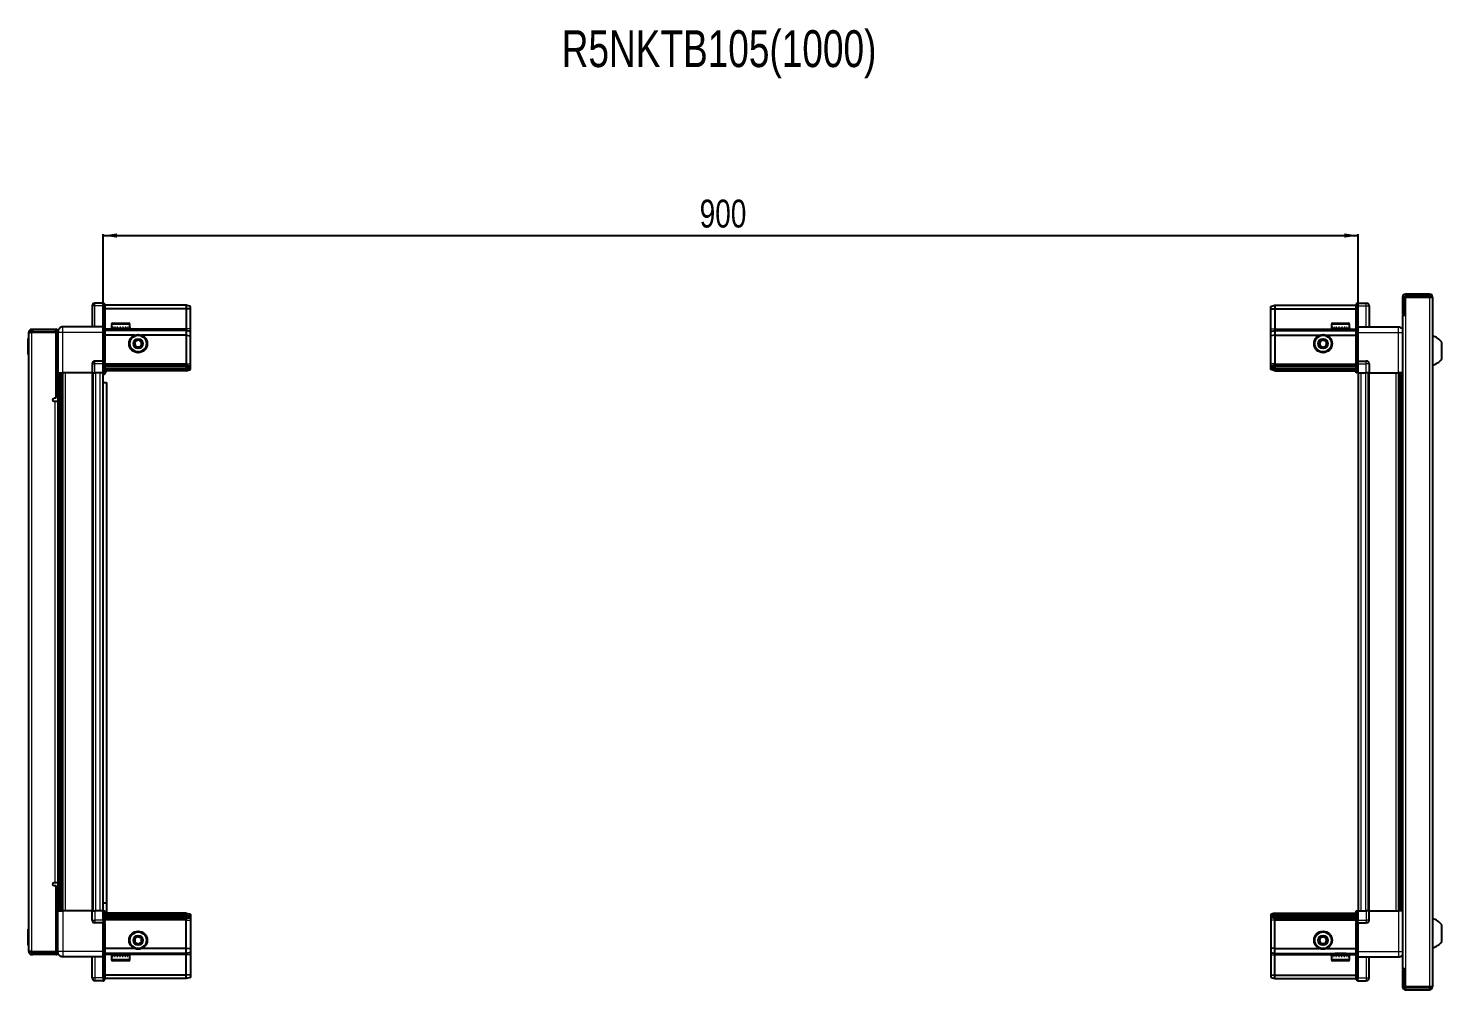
# Model space of a CAD drawing. Header units: millimetres. Extents: x 1415 to 4918, y -265 to 1617.
# Drawn here: x 2756 to 3769, y 927 to 1617 of the extents above; entities that cross this region are included whole.
import ezdxf

# ---------------------------------------------------------------- set-up
doc = ezdxf.new("R2010")
doc.units = ezdxf.units.MM
doc.layers.add('FORMAT', color=7, linetype='Continuous')
doc.styles.add('SLDTEXTSTYLE0', font='TXT', dxfattribs={"width": 0.75})
doc.dimstyles.new('SLDDIMSTYLE0', dxfattribs={"dimtxt": 20, "dimasz": 10, "dimexe": 0, "dimexo": 0.0625, "dimgap": 5, "dimtad": 2, "dimdec": 1, "dimrnd": 1e-09, "dimzin": 12, "dimdsep": 46, "dimtxsty": 'SLDTEXTSTYLE0', "dimsah": 1, "dimcen": 0.09, "dimadec": 0, "dimazin": 3, "dimtfac": 1, "dimtofl": 0, "dimtmove": 0, "dimatfit": 3, "dimfxl": 0, "dimfrac": 2, "dimtolj": 1, "dimtzin": 12, "dimarcsym": 0})

# ---------------------------------------------------------------- blocks, each defined once
blk = doc.blocks.new('_D_5')
at = {"layer": 'FORMAT'}
for p, q in [((2809.3, 1369.3), (2809.3, 1468.8)), ((2809.3, 1467.8), (3709.3, 1467.8)), ((3709.3, 1369.3), (3709.3, 1468.8))]:
    blk.add_line(p, q, dxfattribs=at)
for points in [[(2809.3, 1467.8), (2819.3, 1466.3), (2819.3, 1469.4)], [(3709.3, 1467.8), (3699.3, 1469.4), (3699.3, 1466.3)]]:
    blk.add_solid(points, dxfattribs=at)
at = {"layer": 'FORMAT', "insert": (3237.1, 1493.6), "char_height": 20, "attachment_point": 1, "style": 'SLDTEXTSTYLE0'}
blk.add_mtext('900', dxfattribs=at)

msp = doc.modelspace()

# ---------------------------------------------------------------- linework, layer by layer
at = {"color": 7, "linetype": 'Continuous', "lineweight": 25}
for p, q in [((2809.43, 1419.32), (2803.43, 1419.32)), ((2809.43, 1419.32), (2809.76, 1419.32)), ((2809.43, 1419.32), (2809.43, 1417.32)), ((2810.63, 1418.82), (2809.76, 1419.32)), ((3708.79, 1419.32), (3707.93, 1418.82)), ((3708.79, 1419.32), (3707.93, 1418.82)), ((3709.13, 1419.32), (3708.79, 1419.32)), ((3709.13, 1419.32), (3708.79, 1419.32)), ((3709.13, 1417.32), (3709.13, 1419.32)), ((3709.13, 1419.32), (3709.13, 1419.32)), ((3709.13, 1419.32), (3715.13, 1419.32)), ((3741.13, 1423.72), (3741.13, 1411.32)), ((3742.63, 1423.72), (3742.63, 1411.32)), ((3743.13, 1410.82), (3743.13, 1423.72)), ((3743.13, 1423.72), (3760.53, 1423.72)), ((3760.53, 1425.82), (3743.23, 1425.82)), ((3760.53, 1424.32), (3743.23, 1424.32)), ((3760.53, 1424.32), (3760.53, 1425.82)), ((3760.53, 1423.72), (3762.63, 1423.72)), ((3762.63, 1423.72), (3762.63, 928.92)), ((2801.43, 1417.32), (2801.43, 1402.32)), ((2809.43, 1402.52), (2809.43, 1417.32)), ((2809.43, 1402.52), (2809.43, 1417.32)), ((2810.63, 1417.32), (2810.63, 1418.82)), ((2868.93, 1417.82), (2810.63, 1417.82)), ((2810.63, 1417.32), (2810.63, 1402.52)), ((2868.93, 1415.32), (2810.63, 1415.32)), ((2868.93, 1417.82), (2868.93, 1415.32)), ((2871.93, 1417.02), (2868.93, 1417.82)), ((2868.93, 1415.32), (2868.93, 1400.82)), ((2871.93, 1415.17), (2868.93, 1415.32)), ((2871.93, 1415.17), (2871.93, 1417.02)), ((2871.93, 1400.82), (2871.93, 1415.17)), ((3646.63, 1417.02), (3649.63, 1417.82)), ((3646.63, 1415.17), (3646.63, 1417.02)), ((3646.63, 1415.17), (3649.63, 1415.32)), ((3646.63, 1400.82), (3646.63, 1415.17)), ((3649.63, 1417.82), (3649.63, 1415.32)), ((3649.63, 1417.82), (3707.93, 1417.82)), ((3649.63, 1415.32), (3649.63, 1400.82)), ((3649.63, 1415.32), (3707.93, 1415.32)), ((3707.93, 1418.82), (3707.93, 1417.32)), ((3707.93, 1402.52), (3707.93, 1417.32)), ((3709.13, 1417.32), (3709.13, 1402.52)), ((3717.13, 1417.32), (3717.13, 1402.32)), ((3741.03, 1410.82), (3741.03, 941.82)), ((3741.03, 1410.82), (3743.13, 1410.82)), ((3741.13, 1411.32), (3742.63, 1411.32)), ((2758.03, 1399.07), (2758.03, 1400.57)), ((2758.03, 1400.57), (2758.93, 1400.57)), ((2758.03, 1399.07), (2758.93, 1399.07)), ((2758.93, 1399.07), (2758.93, 1400.57)), ((2758.93, 1400.57), (2775.43, 1400.57)), ((2758.93, 1399.07), (2775.43, 1399.07)), ((2775.43, 1399.07), (2775.43, 1400.57)), ((2809.43, 1402.32), (2780.43, 1402.32)), ((2809.43, 1402.32), (2809.43, 1402.52)), ((2809.43, 1402.32), (2810.63, 1402.32)), ((2809.43, 1398.32), (2809.43, 1402.32)), ((2810.63, 1402.52), (2810.63, 1402.32)), ((2810.63, 1402.32), (2810.63, 1398.32)), ((2868.93, 1399.82), (2810.63, 1399.82)), ((2815.43, 1404.22), (2815.43, 1401.82)), ((2815.43, 1401.82), (2815.43, 1401.32)), ((2815.43, 1401.32), (2815.56, 1401.32)), ((2815.75, 1401.82), (2815.56, 1401.82)), ((2815.56, 1401.82), (2815.56, 1401.32)), ((2815.56, 1401.32), (2815.75, 1401.32)), ((2815.75, 1401.82), (2815.75, 1401.32)), ((2815.75, 1401.32), (2816.28, 1401.32)), ((2816.23, 1405.02), (2823.39, 1405.02)), ((2816.68, 1401.82), (2816.28, 1401.82)), ((2816.28, 1401.82), (2816.28, 1401.32)), ((2816.28, 1401.32), (2816.68, 1401.32)), ((2816.68, 1401.82), (2816.68, 1401.32)), ((2816.68, 1401.32), (2817.55, 1401.32)), ((2817.53, 1401.32), (2817.53, 1401.22)), ((2817.53, 1401.22), (2826.33, 1401.22)), ((2818.12, 1401.82), (2817.55, 1401.82)), ((2817.55, 1401.82), (2817.55, 1401.32)), ((2817.55, 1401.32), (2818.12, 1401.32)), ((2817.93, 1400.82), (2818.62, 1400.34)), ((2817.93, 1400.82), (2822.96, 1400.82)), ((2818.62, 1400.34), (2817.93, 1399.86)), ((2817.93, 1399.86), (2817.93, 1399.82)), ((2817.93, 1399.86), (2822.96, 1399.86)), ((2818.12, 1401.82), (2818.12, 1401.32)), ((2818.12, 1401.32), (2819.25, 1401.32)), ((2818.62, 1400.34), (2822.78, 1400.34)), ((2819.94, 1401.82), (2819.25, 1401.82)), ((2819.25, 1401.82), (2819.25, 1401.32)), ((2819.25, 1401.32), (2819.94, 1401.32)), ((2819.94, 1401.82), (2819.94, 1401.32)), ((2819.94, 1401.32), (2821.21, 1401.32)), ((2821.95, 1401.82), (2821.21, 1401.82)), ((2821.21, 1401.82), (2821.21, 1401.32)), ((2821.21, 1401.32), (2821.44, 1401.32)), ((2821.44, 1401.82), (2821.44, 1401.32)), ((2821.94, 1401.82), (2821.94, 1401.32)), ((2821.94, 1401.32), (2821.95, 1401.32)), ((2821.95, 1401.82), (2821.95, 1401.32)), ((2821.95, 1401.32), (2823.24, 1401.32)), ((2822.78, 1400.34), (2825.24, 1400.34)), ((2822.96, 1400.82), (2825.93, 1400.82)), ((2822.96, 1399.86), (2825.93, 1399.86)), ((2823.95, 1401.82), (2823.24, 1401.82)), ((2823.24, 1401.82), (2823.24, 1401.32)), ((2823.3, 1401.82), (2823.3, 1401.32)), ((2823.3, 1401.32), (2823.95, 1401.32)), ((2823.39, 1405.02), (2827.63, 1405.02)), ((2823.95, 1401.82), (2823.95, 1401.32)), ((2823.95, 1401.32), (2825.14, 1401.32)), ((2825.76, 1401.82), (2825.14, 1401.82)), ((2825.14, 1401.82), (2825.14, 1401.32)), ((2825.14, 1401.32), (2825.76, 1401.32)), ((2825.24, 1400.34), (2825.93, 1400.82)), ((2825.93, 1399.86), (2825.24, 1400.34)), ((2825.76, 1401.82), (2825.76, 1401.32)), ((2825.76, 1401.32), (2826.73, 1401.32)), ((2825.93, 1399.82), (2825.93, 1399.86)), ((2826.33, 1401.22), (2826.33, 1401.32)), ((2827.2, 1401.82), (2826.73, 1401.82)), ((2826.73, 1401.82), (2826.73, 1401.32)), ((2826.73, 1401.32), (2827.2, 1401.32)), ((2827.2, 1401.82), (2827.2, 1401.32)), ((2827.2, 1401.32), (2827.85, 1401.32)), ((2828.11, 1401.82), (2827.85, 1401.82)), ((2827.85, 1401.82), (2827.85, 1401.32)), ((2827.85, 1401.32), (2828.11, 1401.32)), ((2828.11, 1401.82), (2828.11, 1401.32)), ((2828.11, 1401.32), (2828.39, 1401.32)), ((2828.43, 1401.82), (2828.39, 1401.82)), ((2828.39, 1401.82), (2828.39, 1401.32)), ((2828.39, 1401.32), (2828.43, 1401.32)), ((2828.43, 1401.82), (2828.43, 1404.22)), ((2828.43, 1401.82), (2828.43, 1401.32)), ((2868.93, 1400.82), (2868.93, 1399.82)), ((2868.93, 1399.82), (2868.93, 1396.32)), ((2871.93, 1399.02), (2868.93, 1399.82)), ((2871.93, 1399.02), (2871.93, 1400.82)), ((2871.93, 1395.99), (2871.93, 1399.02)), ((3646.63, 1399.02), (3646.63, 1400.82)), ((3646.63, 1399.02), (3649.63, 1399.82)), ((3646.63, 1395.99), (3646.63, 1399.02)), ((3649.63, 1400.82), (3649.63, 1399.82)), ((3649.63, 1399.82), (3649.63, 1396.32)), ((3649.63, 1399.82), (3707.93, 1399.82)), ((3690.13, 1404.22), (3690.13, 1401.32)), ((3690.13, 1401.32), (3690.16, 1401.32)), ((3690.28, 1401.82), (3690.16, 1401.82)), ((3690.16, 1401.82), (3690.16, 1401.32)), ((3690.16, 1401.32), (3690.28, 1401.32)), ((3690.28, 1401.82), (3690.28, 1401.32)), ((3690.28, 1401.32), (3690.69, 1401.32)), ((3691.03, 1401.82), (3690.69, 1401.82)), ((3690.69, 1401.82), (3690.69, 1401.32)), ((3690.69, 1401.32), (3691.03, 1401.32)), ((3690.93, 1405.02), (3702.33, 1405.02)), ((3691.03, 1401.82), (3691.03, 1401.32)), ((3691.03, 1401.32), (3691.8, 1401.32)), ((3692.33, 1401.82), (3691.8, 1401.82)), ((3691.8, 1401.82), (3691.8, 1401.32)), ((3691.8, 1401.32), (3692.33, 1401.32)), ((3692.23, 1401.32), (3692.23, 1401.22)), ((3692.23, 1401.22), (3701.03, 1401.22)), ((3692.33, 1401.82), (3692.33, 1401.32)), ((3692.33, 1401.32), (3693.39, 1401.32)), ((3692.63, 1400.82), (3693.32, 1400.34)), ((3692.63, 1400.82), (3700.63, 1400.82)), ((3693.32, 1400.34), (3692.63, 1399.86)), ((3692.63, 1399.86), (3692.63, 1399.82)), ((3692.63, 1399.86), (3700.63, 1399.86)), ((3693.32, 1400.34), (3699.94, 1400.34)), ((3694.05, 1401.82), (3693.39, 1401.82)), ((3693.39, 1401.82), (3693.39, 1401.32)), ((3693.39, 1401.32), (3694.05, 1401.32)), ((3694.05, 1401.82), (3694.05, 1401.32)), ((3694.05, 1401.32), (3695.29, 1401.32)), ((3696.02, 1401.82), (3695.29, 1401.82)), ((3695.29, 1401.82), (3695.29, 1401.32)), ((3695.29, 1401.32), (3695.72, 1401.32)), ((3695.72, 1401.82), (3695.72, 1401.32)), ((3696.02, 1401.82), (3696.02, 1401.32)), ((3696.02, 1401.32), (3697.32, 1401.32)), ((3698.05, 1401.82), (3697.32, 1401.82)), ((3697.32, 1401.82), (3697.32, 1401.32)), ((3697.59, 1401.82), (3697.59, 1401.32)), ((3697.59, 1401.32), (3698.05, 1401.32)), ((3698.05, 1401.82), (3698.05, 1401.32)), ((3698.05, 1401.32), (3699.28, 1401.32)), ((3699.94, 1401.82), (3699.28, 1401.82)), ((3699.28, 1401.82), (3699.28, 1401.32)), ((3699.28, 1401.32), (3699.94, 1401.32)), ((3699.94, 1401.82), (3699.94, 1401.32)), ((3699.94, 1401.32), (3700.98, 1401.32)), ((3699.94, 1400.34), (3700.63, 1400.82)), ((3700.63, 1399.86), (3699.94, 1400.34)), ((3700.63, 1399.82), (3700.63, 1399.86)), ((3701.5, 1401.82), (3700.98, 1401.82)), ((3700.98, 1401.82), (3700.98, 1401.32)), ((3700.98, 1401.32), (3701.5, 1401.32)), ((3701.03, 1401.22), (3701.03, 1401.32)), ((3701.5, 1401.82), (3701.5, 1401.32)), ((3701.5, 1401.32), (3702.26, 1401.32)), ((3702.59, 1401.82), (3702.26, 1401.82)), ((3702.26, 1401.82), (3702.26, 1401.32)), ((3702.26, 1401.32), (3702.59, 1401.32)), ((3702.59, 1401.82), (3702.59, 1401.32)), ((3702.59, 1401.32), (3702.99, 1401.32)), ((3703.1, 1401.82), (3702.99, 1401.82)), ((3702.99, 1401.82), (3702.99, 1401.32)), ((3702.99, 1401.32), (3703.1, 1401.32)), ((3703.1, 1401.82), (3703.1, 1401.32)), ((3703.1, 1401.32), (3703.13, 1401.32)), ((3703.13, 1401.32), (3703.13, 1404.22)), ((3707.93, 1402.32), (3707.93, 1402.52)), ((3709.13, 1402.32), (3707.93, 1402.32)), ((3707.93, 1398.32), (3707.93, 1402.32)), ((3709.13, 1402.52), (3709.13, 1402.32)), ((3709.13, 1402.32), (3709.13, 1398.32)), ((3709.13, 1402.32), (3738.13, 1402.32)), ((2755.93, 1393.96), (2755.63, 1393.96)), ((2755.63, 1382.39), (2755.63, 1393.96)), ((2757.43, 1398.47), (2755.93, 1398.47)), ((2755.93, 1397.97), (2755.93, 1398.47)), ((2755.93, 954.67), (2755.93, 1397.97)), ((2758.03, 1398.57), (2775.43, 1398.57)), ((2776.93, 1398.57), (2775.43, 1398.57)), ((2775.43, 1398.57), (2775.43, 1351.07)), ((2776.93, 1398.32), (2776.93, 1369.32)), ((2809.43, 1378.02), (2809.43, 1398.32)), ((2810.63, 1398.32), (2810.63, 1378.02)), ((2831.93, 1396.32), (2810.63, 1396.32)), ((2868.93, 1396.32), (2836.93, 1396.32)), ((2868.93, 1396.32), (2868.93, 1375.82)), ((2868.93, 1396.32), (2871.93, 1395.99)), ((2871.93, 1375.82), (2871.93, 1395.99)), ((3649.63, 1396.32), (3646.63, 1395.99)), ((3646.63, 1375.82), (3646.63, 1395.99)), ((3649.63, 1396.32), (3649.63, 1375.82)), ((3649.63, 1396.32), (3681.63, 1396.32)), ((3686.63, 1396.32), (3707.93, 1396.32)), ((3707.93, 1378.02), (3707.93, 1398.32)), ((3709.13, 1398.32), (3709.13, 1378.02)), ((3769.23, 1379.32), (3769.23, 1391.32)), ((2755.63, 1382.39), (2755.93, 1382.39)), ((2775.43, 1372.07), (2776.93, 1372.07)), ((2776.93, 1369.32), (2775.43, 1369.32)), ((2777.58, 983.32), (2777.58, 1369.32)), ((2779.37, 1369.32), (2779.37, 983.32)), ((2779.4, 1369.32), (2779.4, 983.32)), ((2801.43, 1369.32), (2780.43, 1369.32)), ((2801.43, 1375.82), (2801.43, 1369.32)), ((2801.43, 1369.32), (2803.43, 1369.32)), ((2802.08, 983.32), (2802.08, 1369.32)), ((2809.43, 1377.82), (2803.43, 1377.82)), ((2809.43, 1369.32), (2803.43, 1369.32)), ((2809.28, 983.32), (2809.28, 1369.32)), ((2809.43, 1377.82), (2809.43, 1378.02)), ((2809.43, 1377.82), (2809.43, 1375.82)), ((2809.43, 1377.82), (2810.63, 1377.82)), ((2809.43, 1369.32), (2809.43, 1375.82)), ((2809.43, 1369.32), (2809.43, 1375.82)), ((2809.43, 1369.32), (2809.76, 1369.32)), ((2809.43, 1369.32), (2809.43, 1369.32)), ((2809.76, 1369.32), (2809.76, 1375.82)), ((2810.63, 1369.32), (2809.76, 1369.32)), ((2809.76, 1369.32), (2809.76, 1369.32)), ((2810.63, 1378.02), (2810.63, 1377.82)), ((2810.63, 1377.15), (2810.63, 1377.82)), ((2810.63, 1377.15), (2810.63, 1369.32)), ((2868.93, 1374.82), (2810.63, 1374.82)), ((2868.93, 1373.82), (2810.63, 1373.82)), ((2868.93, 1372.32), (2810.63, 1372.32)), ((2868.93, 1370.82), (2810.63, 1370.82)), ((2868.93, 1375.82), (2868.93, 1374.82)), ((2868.93, 1374.82), (2868.93, 1373.82)), ((2868.93, 1374.82), (2871.93, 1374.02)), ((2868.93, 1373.82), (2868.93, 1372.32)), ((2868.93, 1373.82), (2871.93, 1373.28)), ((2868.93, 1372.32), (2871.93, 1372.78)), ((2868.93, 1372.32), (2868.93, 1370.82)), ((2868.93, 1370.82), (2871.93, 1371.63)), ((2871.93, 1374.02), (2871.93, 1375.82)), ((2871.93, 1373.28), (2871.93, 1374.02)), ((2871.93, 1372.78), (2871.93, 1373.28)), ((2871.93, 1371.63), (2871.93, 1372.78)), ((3646.63, 1374.02), (3646.63, 1375.82)), ((3649.63, 1374.82), (3646.63, 1374.02)), ((3646.63, 1373.28), (3646.63, 1374.02)), ((3649.63, 1373.82), (3646.63, 1373.28)), ((3646.63, 1372.78), (3646.63, 1373.28)), ((3649.63, 1372.32), (3646.63, 1372.78)), ((3646.63, 1371.63), (3646.63, 1372.78)), ((3649.63, 1370.82), (3646.63, 1371.63)), ((3649.63, 1375.82), (3649.63, 1374.82)), ((3649.63, 1374.82), (3649.63, 1373.82)), ((3649.63, 1374.82), (3707.93, 1374.82)), ((3649.63, 1373.82), (3707.93, 1373.82)), ((3649.63, 1373.82), (3649.63, 1372.32)), ((3649.63, 1372.32), (3649.63, 1370.82)), ((3649.63, 1372.32), (3707.93, 1372.32)), ((3649.63, 1370.82), (3707.93, 1370.82)), ((3707.93, 1377.82), (3707.93, 1378.02)), ((3709.13, 1377.82), (3707.93, 1377.82)), ((3707.93, 1377.82), (3707.93, 1377.15)), ((3707.93, 1369.32), (3707.93, 1377.15)), ((3708.79, 1369.32), (3707.93, 1369.32)), ((3708.79, 1375.82), (3708.79, 1369.32)), ((3709.13, 1369.32), (3708.79, 1369.32)), ((3709.13, 1378.02), (3709.13, 1377.82)), ((3709.13, 1375.82), (3709.13, 1377.82)), ((3709.13, 1377.82), (3715.13, 1377.82)), ((3709.13, 1375.82), (3709.13, 1377.82)), ((3709.13, 1375.82), (3709.13, 1369.32)), ((3709.13, 1369.32), (3715.13, 1369.32)), ((3709.28, 1369.32), (3709.28, 983.32)), ((3717.13, 1369.32), (3715.13, 1369.32)), ((3716.48, 1369.32), (3716.48, 983.32)), ((3717.13, 1375.82), (3717.13, 1369.32)), ((3717.13, 1369.32), (3738.13, 1369.32)), ((3739.15, 983.32), (3739.15, 1369.32)), ((3739.18, 983.32), (3739.18, 1369.32)), ((3740.98, 1369.32), (3740.98, 983.32)), ((2809.28, 1362.32), (2811.78, 1362.32)), ((2811.78, 1362.32), (2811.78, 988.82)), ((2775.43, 1351.07), (2774.08, 1351.07)), ((2774.08, 1349.07), (2774.83, 1349.07)), ((2774.83, 1349.07), (2776.93, 1349.07)), ((2776.93, 1349.07), (2776.93, 1003.57)), ((2774.83, 1003.57), (2774.08, 1003.57)), ((2776.93, 1003.57), (2774.83, 1003.57)), ((2774.08, 1001.57), (2775.43, 1001.57)), ((2775.43, 1001.57), (2775.43, 954.07)), ((2776.93, 983.32), (2775.43, 983.32)), ((2776.93, 954.32), (2776.93, 983.32)), ((2801.43, 983.32), (2780.43, 983.32)), ((2801.43, 976.82), (2801.43, 983.32)), ((2801.43, 983.32), (2803.43, 983.32)), ((2809.43, 983.32), (2803.43, 983.32)), ((2811.78, 988.82), (2809.28, 988.82)), ((2809.43, 983.32), (2809.76, 983.32)), ((2809.43, 976.82), (2809.43, 983.32)), ((2809.76, 976.82), (2809.76, 983.32)), ((2809.76, 983.32), (2810.63, 983.32)), ((2810.63, 983.32), (2810.63, 975.5)), ((2811.78, 988.82), (2811.78, 981.82)), ((3707.93, 975.5), (3707.93, 983.32)), ((3707.93, 983.32), (3708.79, 983.32)), ((3708.79, 983.32), (3708.79, 983.32)), ((3708.79, 983.32), (3708.79, 976.82)), ((3709.13, 983.32), (3708.79, 983.32)), ((3709.13, 983.32), (3709.13, 983.32)), ((3709.13, 983.32), (3709.13, 976.82)), ((3709.13, 983.32), (3709.13, 976.82)), ((3709.13, 983.32), (3715.13, 983.32)), ((3717.13, 983.32), (3715.13, 983.32)), ((3717.13, 976.82), (3717.13, 983.32)), ((3717.13, 983.32), (3738.13, 983.32)), ((2776.93, 980.57), (2775.43, 980.57)), ((2809.43, 974.82), (2803.43, 974.82)), ((2809.43, 976.82), (2809.43, 974.82)), ((2809.43, 976.82), (2809.43, 974.82)), ((2809.43, 974.82), (2810.63, 974.82)), ((2809.43, 974.62), (2809.43, 974.82)), ((2809.43, 954.32), (2809.43, 974.62)), ((2868.93, 981.82), (2810.63, 981.82)), ((2868.93, 980.32), (2810.63, 980.32)), ((2868.93, 978.82), (2810.63, 978.82)), ((2868.93, 977.82), (2810.63, 977.82)), ((2810.63, 974.82), (2810.63, 975.5)), ((2810.63, 974.82), (2810.63, 974.62)), ((2810.63, 974.62), (2810.63, 954.32)), ((2868.93, 980.32), (2868.93, 981.82)), ((2868.93, 981.82), (2871.93, 981.02)), ((2868.93, 978.82), (2868.93, 980.32)), ((2868.93, 980.32), (2871.93, 979.87)), ((2868.93, 978.82), (2871.93, 979.37)), ((2868.93, 977.82), (2868.93, 978.82)), ((2868.93, 977.82), (2871.93, 978.63)), ((2868.93, 976.82), (2868.93, 977.82)), ((2868.93, 956.32), (2868.93, 976.82)), ((2871.93, 981.02), (2871.93, 979.87)), ((2871.93, 979.87), (2871.93, 979.37)), ((2871.93, 979.37), (2871.93, 978.63)), ((2871.93, 978.63), (2871.93, 976.82)), ((2871.93, 976.82), (2871.93, 956.66)), ((3649.63, 981.82), (3646.63, 981.02)), ((3646.63, 981.02), (3646.63, 979.87)), ((3649.63, 980.32), (3646.63, 979.87)), ((3646.63, 979.87), (3646.63, 979.37)), ((3649.63, 978.82), (3646.63, 979.37)), ((3646.63, 979.37), (3646.63, 978.63)), ((3649.63, 977.82), (3646.63, 978.63)), ((3646.63, 978.63), (3646.63, 976.82)), ((3646.63, 976.82), (3646.63, 956.66)), ((3649.63, 980.32), (3649.63, 981.82)), ((3649.63, 981.82), (3707.93, 981.82)), ((3649.63, 978.82), (3649.63, 980.32)), ((3649.63, 980.32), (3707.93, 980.32)), ((3649.63, 978.82), (3707.93, 978.82)), ((3649.63, 977.82), (3649.63, 978.82)), ((3649.63, 977.82), (3707.93, 977.82)), ((3649.63, 976.82), (3649.63, 977.82)), ((3649.63, 956.32), (3649.63, 976.82)), ((3707.93, 975.5), (3707.93, 974.82)), ((3709.13, 974.82), (3707.93, 974.82)), ((3707.93, 974.62), (3707.93, 974.82)), ((3707.93, 954.32), (3707.93, 974.62)), ((3709.13, 974.82), (3709.13, 976.82)), ((3709.13, 974.82), (3709.13, 974.62)), ((3709.13, 974.82), (3715.13, 974.82)), ((3709.13, 974.62), (3709.13, 954.32)), ((3769.23, 961.32), (3769.23, 973.32)), ((2755.93, 970.26), (2755.63, 970.26)), ((2755.63, 960.58), (2755.63, 970.26)), ((2755.63, 958.69), (2755.63, 960.58)), ((2755.63, 958.69), (2755.93, 958.69)), ((2755.93, 954.17), (2755.93, 954.67)), ((2757.43, 954.17), (2755.93, 954.17)), ((2775.43, 954.07), (2758.03, 954.07)), ((2758.03, 953.57), (2758.03, 952.07)), ((2758.03, 953.57), (2758.93, 953.57)), ((2775.43, 953.57), (2758.93, 953.57)), ((2758.93, 953.57), (2758.93, 952.07)), ((2775.43, 954.07), (2776.93, 954.07)), ((2775.43, 953.57), (2775.43, 952.07)), ((2809.43, 950.32), (2809.43, 954.32)), ((2831.93, 956.32), (2810.63, 956.32)), ((2810.63, 954.32), (2810.63, 950.32)), ((2868.93, 952.82), (2810.63, 952.82)), ((2817.93, 952.82), (2817.93, 952.79)), ((2817.93, 952.79), (2818.62, 952.31)), ((2818.03, 952.79), (2817.93, 952.79)), ((2825.93, 952.79), (2818.03, 952.79)), ((2825.24, 952.31), (2825.93, 952.79)), ((2825.93, 952.79), (2825.93, 952.82)), ((2868.93, 956.32), (2836.93, 956.32)), ((2868.93, 956.32), (2871.93, 956.66)), ((2868.93, 952.82), (2868.93, 956.32)), ((2871.93, 953.63), (2868.93, 952.82)), ((2868.93, 951.82), (2868.93, 952.82)), ((2871.93, 956.66), (2871.93, 953.63)), ((2871.93, 953.63), (2871.93, 951.82)), ((3649.63, 956.32), (3646.63, 956.66)), ((3646.63, 956.66), (3646.63, 953.63)), ((3646.63, 953.63), (3649.63, 952.82)), ((3646.63, 953.63), (3646.63, 951.82)), ((3649.63, 956.32), (3681.63, 956.32)), ((3649.63, 952.82), (3649.63, 956.32)), ((3649.63, 952.82), (3707.93, 952.82)), ((3649.63, 951.82), (3649.63, 952.82)), ((3686.63, 956.32), (3707.93, 956.32)), ((3692.63, 952.82), (3692.63, 952.79)), ((3692.63, 952.79), (3693.32, 952.31)), ((3700.63, 952.79), (3692.63, 952.79)), ((3699.94, 952.31), (3700.63, 952.79)), ((3700.63, 952.79), (3700.63, 952.82)), ((3707.93, 950.32), (3707.93, 954.32)), ((3709.13, 954.32), (3709.13, 950.32)), ((2758.03, 952.07), (2758.93, 952.07)), ((2775.43, 952.07), (2758.93, 952.07)), ((2809.43, 950.32), (2780.43, 950.32)), ((2801.43, 935.32), (2801.43, 950.32)), ((2809.43, 950.32), (2810.63, 950.32)), ((2809.43, 950.12), (2809.43, 950.32)), ((2809.43, 935.32), (2809.43, 950.12)), ((2810.63, 950.32), (2810.63, 950.12)), ((2810.63, 950.12), (2810.63, 935.32)), ((2815.43, 951.32), (2815.43, 948.42)), ((2815.52, 951.32), (2815.43, 951.32)), ((2815.52, 950.82), (2815.52, 951.32)), ((2815.69, 951.32), (2815.52, 951.32)), ((2815.52, 950.82), (2815.69, 950.82)), ((2815.69, 950.82), (2815.69, 951.32)), ((2816.18, 951.32), (2815.69, 951.32)), ((2816.18, 950.82), (2816.18, 951.32)), ((2816.56, 951.32), (2816.18, 951.32)), ((2816.18, 950.82), (2816.56, 950.82)), ((2816.37, 947.62), (2816.23, 947.62)), ((2827.63, 947.62), (2816.37, 947.62)), ((2816.56, 950.82), (2816.56, 951.32)), ((2817.4, 951.32), (2816.56, 951.32)), ((2817.4, 950.82), (2817.4, 951.32)), ((2817.96, 951.32), (2817.4, 951.32)), ((2817.4, 950.82), (2817.96, 950.82)), ((2817.53, 951.42), (2817.53, 951.32)), ((2822.92, 951.42), (2817.53, 951.42)), ((2818.62, 952.31), (2817.93, 951.82)), ((2818.03, 951.82), (2817.93, 951.82)), ((2817.96, 950.82), (2817.96, 951.32)), ((2819.06, 951.32), (2817.96, 951.32)), ((2825.93, 951.82), (2818.03, 951.82)), ((2818.7, 952.31), (2818.62, 952.31)), ((2825.24, 952.31), (2818.7, 952.31)), ((2819.06, 950.82), (2819.06, 951.32)), ((2819.74, 951.32), (2819.06, 951.32)), ((2819.06, 950.82), (2819.74, 950.82)), ((2819.74, 950.82), (2819.74, 951.32)), ((2821, 951.32), (2819.74, 951.32)), ((2821, 950.82), (2821, 951.32)), ((2821.3, 951.32), (2821, 951.32)), ((2821, 950.82), (2821.74, 950.82)), ((2821.3, 950.82), (2821.3, 951.32)), ((2821.74, 950.82), (2821.74, 951.32)), ((2823.04, 951.32), (2821.74, 951.32)), ((2826.33, 951.42), (2822.92, 951.42)), ((2823.04, 950.82), (2823.04, 951.32)), ((2823.04, 950.82), (2823.76, 950.82)), ((2823.17, 950.82), (2823.17, 951.32)), ((2823.76, 951.32), (2823.17, 951.32)), ((2823.76, 950.82), (2823.76, 951.32)), ((2824.96, 951.32), (2823.76, 951.32)), ((2824.96, 950.82), (2824.96, 951.32)), ((2825.59, 951.32), (2824.96, 951.32)), ((2824.96, 950.82), (2825.59, 950.82)), ((2825.93, 951.82), (2825.24, 952.31)), ((2825.59, 950.82), (2825.59, 951.32)), ((2826.59, 951.32), (2825.59, 951.32)), ((2826.33, 951.32), (2826.33, 951.42)), ((2826.59, 950.82), (2826.59, 951.32)), ((2827.07, 951.32), (2826.59, 951.32)), ((2826.59, 950.82), (2827.07, 950.82)), ((2827.07, 950.82), (2827.07, 951.32)), ((2827.76, 951.32), (2827.07, 951.32)), ((2827.76, 950.82), (2827.76, 951.32)), ((2828.05, 951.32), (2827.76, 951.32)), ((2827.76, 950.82), (2828.05, 950.82)), ((2828.05, 950.82), (2828.05, 951.32)), ((2828.36, 951.32), (2828.05, 951.32)), ((2828.36, 950.82), (2828.36, 951.32)), ((2828.42, 951.32), (2828.36, 951.32)), ((2828.36, 950.82), (2828.42, 950.82)), ((2828.42, 950.82), (2828.42, 951.32)), ((2828.43, 951.32), (2828.42, 951.32)), ((2828.43, 948.42), (2828.43, 951.32)), ((2868.93, 937.32), (2868.93, 951.82)), ((2871.93, 951.82), (2871.93, 937.48)), ((3646.63, 951.82), (3646.63, 937.48)), ((3649.63, 937.32), (3649.63, 951.82)), ((3690.13, 951.32), (3690.13, 948.42)), ((3690.14, 951.32), (3690.13, 951.32)), ((3690.14, 950.82), (3690.14, 951.32)), ((3690.24, 951.32), (3690.14, 951.32)), ((3690.14, 950.82), (3690.24, 950.82)), ((3690.24, 950.82), (3690.24, 951.32)), ((3690.61, 951.32), (3690.24, 951.32)), ((3690.61, 950.82), (3690.61, 951.32)), ((3690.93, 951.32), (3690.61, 951.32)), ((3690.61, 950.82), (3690.93, 950.82)), ((3690.93, 950.82), (3690.93, 951.32)), ((3691.67, 951.32), (3690.93, 951.32)), ((3702.33, 947.62), (3690.93, 947.62)), ((3691.67, 950.82), (3691.67, 951.32)), ((3692.18, 951.32), (3691.67, 951.32)), ((3691.67, 950.82), (3692.18, 950.82)), ((3692.18, 950.82), (3692.18, 951.32)), ((3693.21, 951.32), (3692.18, 951.32)), ((3692.23, 951.42), (3692.23, 951.32)), ((3701.03, 951.42), (3692.23, 951.42)), ((3693.32, 952.31), (3692.63, 951.82)), ((3700.63, 951.82), (3692.63, 951.82)), ((3693.21, 950.82), (3693.21, 951.32)), ((3693.86, 951.32), (3693.21, 951.32)), ((3693.21, 950.82), (3693.86, 950.82)), ((3699.94, 952.31), (3693.32, 952.31)), ((3693.86, 950.82), (3693.86, 951.32)), ((3695.09, 951.32), (3693.86, 951.32)), ((3695.09, 950.82), (3695.09, 951.32)), ((3695.59, 951.32), (3695.09, 951.32)), ((3695.09, 950.82), (3695.82, 950.82)), ((3695.59, 950.82), (3695.59, 951.32)), ((3695.82, 950.82), (3695.82, 951.32)), ((3697.12, 951.32), (3695.82, 951.32)), ((3697.12, 950.82), (3697.12, 951.32)), ((3697.12, 950.82), (3697.85, 950.82)), ((3697.45, 950.82), (3697.45, 951.32)), ((3697.85, 951.32), (3697.45, 951.32)), ((3697.85, 950.82), (3697.85, 951.32)), ((3699.1, 951.32), (3697.85, 951.32)), ((3699.1, 950.82), (3699.1, 951.32)), ((3699.76, 951.32), (3699.1, 951.32)), ((3699.1, 950.82), (3699.76, 950.82)), ((3699.76, 950.82), (3699.76, 951.32)), ((3700.83, 951.32), (3699.76, 951.32)), ((3700.63, 951.82), (3699.94, 952.31)), ((3700.83, 950.82), (3700.83, 951.32)), ((3701.37, 951.32), (3700.83, 951.32)), ((3700.83, 950.82), (3701.37, 950.82)), ((3701.03, 951.32), (3701.03, 951.42)), ((3701.37, 950.82), (3701.37, 951.32)), ((3702.16, 951.32), (3701.37, 951.32)), ((3702.16, 950.82), (3702.16, 951.32)), ((3702.51, 951.32), (3702.16, 951.32)), ((3702.16, 950.82), (3702.51, 950.82)), ((3702.51, 950.82), (3702.51, 951.32)), ((3702.94, 951.32), (3702.51, 951.32)), ((3702.94, 950.82), (3702.94, 951.32)), ((3703.08, 951.32), (3702.94, 951.32)), ((3702.94, 950.82), (3703.08, 950.82)), ((3703.08, 950.82), (3703.08, 951.32)), ((3703.13, 951.32), (3703.08, 951.32)), ((3703.13, 948.42), (3703.13, 951.32)), ((3709.13, 950.32), (3707.93, 950.32)), ((3707.93, 950.12), (3707.93, 950.32)), ((3707.93, 935.32), (3707.93, 950.12)), ((3709.13, 950.32), (3709.13, 950.12)), ((3709.13, 950.32), (3738.13, 950.32)), ((3709.13, 950.12), (3709.13, 935.32)), ((3709.13, 950.12), (3709.13, 935.32)), ((3717.13, 935.32), (3717.13, 950.32)), ((2809.43, 933.32), (2803.43, 933.32)), ((2809.43, 935.32), (2809.43, 933.32)), ((2809.43, 933.32), (2809.43, 933.32)), ((2809.43, 933.32), (2809.76, 933.32)), ((2809.43, 933.32), (2809.76, 933.32)), ((2809.76, 933.32), (2810.63, 933.82)), ((2809.76, 933.32), (2810.63, 933.82)), ((2868.93, 937.32), (2810.63, 937.32)), ((2810.63, 933.82), (2810.63, 935.32)), ((2868.93, 934.82), (2810.63, 934.82)), ((2871.93, 937.48), (2868.93, 937.32)), ((2868.93, 934.82), (2868.93, 937.32)), ((2871.93, 935.63), (2868.93, 934.82)), ((2871.93, 937.48), (2871.93, 935.63)), ((3646.63, 937.48), (3649.63, 937.32)), ((3646.63, 937.48), (3646.63, 935.63)), ((3646.63, 935.63), (3649.63, 934.82)), ((3649.63, 937.32), (3707.93, 937.32)), ((3649.63, 934.82), (3649.63, 937.32)), ((3649.63, 934.82), (3707.93, 934.82)), ((3707.93, 935.32), (3707.93, 933.82)), ((3707.93, 933.82), (3708.79, 933.32)), ((3709.13, 933.32), (3708.79, 933.32)), ((3709.13, 933.32), (3709.13, 935.32)), ((3709.13, 933.32), (3715.13, 933.32)), ((3743.13, 941.82), (3741.03, 941.82)), ((3741.13, 941.32), (3741.13, 928.92)), ((3741.13, 941.32), (3742.63, 941.32)), ((3742.63, 941.32), (3742.63, 928.92)), ((3743.13, 928.92), (3743.13, 941.82)), ((3760.53, 928.92), (3743.13, 928.92)), ((3743.23, 928.32), (3760.53, 928.32)), ((3743.23, 926.82), (3760.53, 926.82)), ((3762.63, 928.92), (3760.53, 928.92)), ((3760.53, 928.32), (3760.53, 926.82))]:
    msp.add_line(p, q, dxfattribs=at)
at = {"color": 8, "linetype": 'Continuous', "lineweight": 18}
for p, q in [((2803.43, 1417.32), (2803.43, 1419.32)), ((3715.13, 1417.32), (3715.13, 1419.32)), ((3742.63, 1423.72), (3741.13, 1423.72)), ((3743.23, 1424.32), (3743.23, 1425.82)), ((3760.53, 1423.72), (3760.53, 928.92)), ((2803.43, 1417.32), (2801.43, 1417.32)), ((2803.43, 1402.32), (2803.43, 1417.32)), ((2809.43, 1417.32), (2803.43, 1417.32)), ((2809.43, 1417.32), (2810.63, 1417.32)), ((3709.13, 1417.32), (3707.93, 1417.32)), ((3709.13, 1417.32), (3715.13, 1417.32)), ((3715.13, 1417.32), (3717.13, 1417.32)), ((3715.13, 1402.32), (3715.13, 1417.32)), ((3743.13, 1410.82), (3743.13, 941.82)), ((2809.43, 1402.52), (2810.63, 1402.52)), ((2817.93, 1400.82), (2810.63, 1400.82)), ((2815.43, 1404.22), (2823.6, 1404.22)), ((2823.6, 1404.22), (2828.43, 1404.22)), ((2868.93, 1400.82), (2825.93, 1400.82)), ((2871.93, 1400.82), (2868.93, 1400.82)), ((3646.63, 1400.82), (3649.63, 1400.82)), ((3649.63, 1400.82), (3692.63, 1400.82)), ((3690.13, 1404.22), (3703.13, 1404.22)), ((3700.63, 1400.82), (3707.93, 1400.82)), ((3707.93, 1402.52), (3709.13, 1402.52)), ((2758.03, 1398.57), (2758.03, 954.07)), ((2780.43, 1369.32), (2780.43, 1398.32)), ((2809.43, 1398.32), (2780.43, 1398.32)), ((2809.43, 1398.32), (2810.63, 1398.32)), ((3709.13, 1398.32), (3707.93, 1398.32)), ((3709.13, 1398.32), (3738.13, 1398.32)), ((3738.13, 1369.32), (3738.13, 1398.32)), ((2776.93, 1349.07), (2776.93, 1369.32)), ((2778.16, 1369.32), (2778.16, 983.32)), ((2780.61, 983.32), (2780.61, 1369.32)), ((2782.02, 1369.32), (2782.02, 983.32)), ((2801.43, 1375.82), (2803.43, 1375.82)), ((2801.43, 983.32), (2801.43, 1369.32)), ((2803.43, 1375.82), (2803.43, 1377.82)), ((2803.43, 1369.32), (2803.43, 1375.82)), ((2809.43, 1375.82), (2803.43, 1375.82)), ((2804.08, 983.32), (2804.08, 1369.32)), ((2807.28, 983.32), (2807.28, 1369.32)), ((2809.43, 1378.02), (2810.63, 1378.02)), ((2809.43, 1375.82), (2809.76, 1375.82)), ((2809.43, 1369.32), (2809.76, 1369.32)), ((2868.93, 1375.82), (2810.63, 1375.82)), ((2868.93, 1375.82), (2871.93, 1375.82)), ((3649.63, 1375.82), (3646.63, 1375.82)), ((3649.63, 1375.82), (3707.93, 1375.82)), ((3707.93, 1378.02), (3709.13, 1378.02)), ((3709.13, 1375.82), (3708.79, 1375.82)), ((3709.13, 1375.82), (3715.13, 1375.82)), ((3711.28, 1369.32), (3711.28, 983.32)), ((3714.48, 1369.32), (3714.48, 983.32)), ((3715.13, 1375.82), (3715.13, 1377.82)), ((3715.13, 1369.32), (3715.13, 1375.82)), ((3717.13, 1375.82), (3715.13, 1375.82)), ((3717.13, 1369.32), (3717.13, 983.32)), ((3736.53, 983.32), (3736.53, 1369.32)), ((3737.94, 1369.32), (3737.94, 983.32)), ((3740.39, 983.32), (3740.39, 1369.32)), ((2774.83, 1003.57), (2774.83, 1349.07)), ((2776.93, 983.32), (2776.93, 1003.57)), ((2780.43, 983.32), (2780.43, 954.32)), ((2803.43, 983.32), (2803.43, 976.82)), ((3709.13, 983.32), (3708.79, 983.32)), ((3715.13, 983.32), (3715.13, 976.82)), ((3738.13, 983.32), (3738.13, 954.32)), ((2801.43, 976.82), (2803.43, 976.82)), ((2803.43, 976.82), (2803.43, 974.82)), ((2809.43, 976.82), (2803.43, 976.82)), ((2809.43, 976.82), (2809.76, 976.82)), ((2810.63, 974.62), (2809.43, 974.62)), ((2868.93, 976.82), (2810.63, 976.82)), ((2868.93, 976.82), (2871.93, 976.82)), ((3649.63, 976.82), (3646.63, 976.82)), ((3649.63, 976.82), (3707.93, 976.82)), ((3709.13, 974.62), (3707.93, 974.62)), ((3709.13, 976.82), (3708.79, 976.82)), ((3709.13, 976.82), (3715.13, 976.82)), ((3715.13, 976.82), (3715.13, 974.82)), ((3717.13, 976.82), (3715.13, 976.82)), ((2809.43, 954.32), (2780.43, 954.32)), ((2809.43, 954.32), (2810.63, 954.32)), ((3709.13, 954.32), (3707.93, 954.32)), ((3709.13, 954.32), (3738.13, 954.32)), ((2803.43, 950.32), (2803.43, 935.32)), ((2810.63, 950.12), (2809.43, 950.12)), ((2817.93, 951.82), (2810.63, 951.82)), ((2815.59, 948.42), (2815.43, 948.42)), ((2828.43, 948.42), (2815.59, 948.42)), ((2868.93, 951.82), (2825.93, 951.82)), ((2871.93, 951.82), (2868.93, 951.82)), ((3646.63, 951.82), (3649.63, 951.82)), ((3649.63, 951.82), (3692.63, 951.82)), ((3703.13, 948.42), (3690.13, 948.42)), ((3700.63, 951.82), (3707.93, 951.82)), ((3709.13, 950.12), (3707.93, 950.12)), ((3715.13, 950.32), (3715.13, 935.32)), ((2803.43, 935.32), (2801.43, 935.32)), ((2809.43, 935.32), (2803.43, 935.32)), ((2803.43, 935.32), (2803.43, 933.32)), ((2809.43, 935.32), (2810.63, 935.32)), ((3709.13, 935.32), (3707.93, 935.32)), ((3709.13, 935.32), (3715.13, 935.32)), ((3715.13, 935.32), (3715.13, 933.32)), ((3715.13, 935.32), (3717.13, 935.32)), ((3742.63, 928.92), (3741.13, 928.92)), ((3743.23, 928.32), (3743.23, 926.82))]:
    msp.add_line(p, q, dxfattribs=at)
at = {"color": 7, "linetype": 'Continuous', "lineweight": 25}
for centre, radius in [((2834.43, 1390.32), 6.5), ((2834.43, 1390.32), 3.46), ((3684.13, 1390.32), 6.5), ((3684.13, 1390.32), 3.46), ((2834.43, 962.32), 6.5), ((2834.43, 962.32), 3.46), ((3684.13, 962.32), 6.5), ((3684.13, 962.32), 3.46)]:
    msp.add_circle(centre, radius, dxfattribs=at)
at = {"color": 8, "linetype": 'Continuous', "lineweight": 18}
for centre in [(2834.43, 1390.32), (3684.13, 1390.32), (2834.43, 962.32), (3684.13, 962.32)]:
    msp.add_circle(centre, 5.7, dxfattribs=at)
at = {"color": 7, "linetype": 'Continuous', "lineweight": 25}
for centre, radius, start, end in [((2803.43, 1417.32), 2, 90, 180), ((3715.13, 1417.32), 2, 0, 90), ((3743.23, 1423.72), 2.1, 90, 180), ((3743.23, 1423.72), 0.6, 90, 180), ((3760.53, 1423.72), 2.1, 0, 90), ((3760.53, 1423.72), 0.6, 0, 90), ((2775.33, 1398.47), 0.6, 9.59407, 90), ((2775.33, 1398.47), 2.1, 32.2369, 87.2706), ((2816.23, 1404.22), 0.8, 90, 180), ((2817.53, 1400.82), 0.4, 0, 90), ((2826.33, 1400.82), 0.4, 90, 180), ((2827.63, 1404.22), 0.8, 0, 90), ((3690.93, 1404.22), 0.8, 90, 180), ((3692.23, 1400.82), 0.4, 0, 90), ((3701.03, 1400.82), 0.4, 90, 180), ((3702.33, 1404.22), 0.8, 0, 90), ((2757.93, 1398.07), 0.5, 90, 117.7907), ((2834.43, 1390.32), 2.5, 161.00659, 221.00659), ((2834.43, 1390.32), 2.5, 101.00659, 161.00659), ((2834.43, 1390.32), 2.5, 221.00659, 281.00659), ((2834.43, 1390.32), 2.5, 41.00659, 101.00659), ((2834.43, 1390.32), 2.5, 281.00659, 341.00659), ((2834.43, 1390.32), 2.5, 341.00659, 41.00659), ((3684.13, 1390.32), 2.5, 120.74103, 180.74103), ((3684.13, 1390.32), 2.5, 180.74103, 240.74103), ((3684.13, 1390.32), 2.5, 60.74103, 120.74103), ((3684.13, 1390.32), 2.5, 0.74103, 60.74103), ((3684.13, 1390.32), 2.5, 300.74103, 0.74103), ((3759.6, 1384.3), 11.91, 36.1266, 75.29965), ((3684.13, 1390.32), 2.5, 240.74103, 300.74103), ((3759.6, 1386.35), 11.91, 284.70035, 323.8734), ((2803.43, 1375.82), 2, 90, 180), ((2806.78, 1371.97), 5, 300, 346.70293), ((3715.13, 1375.82), 2, 0, 90), ((2774.08, 1350.07), 1, 90, 270), ((2774.08, 1002.57), 1, 90, 270), ((2803.43, 976.82), 2, 180, 270), ((3715.13, 976.82), 2, 270, 0), ((3759.6, 966.3), 11.91, 36.1266, 75.29965), ((2834.43, 962.32), 2.5, 127.98423, 187.98423), ((2834.43, 962.32), 2.5, 67.98423, 127.98423), ((2834.43, 962.32), 2.5, 7.98423, 67.98423), ((3684.13, 962.32), 2.5, 155.91157, 215.91157), ((3684.13, 962.32), 2.5, 95.91157, 155.91157), ((3684.13, 962.32), 2.5, 35.91157, 95.91157), ((3684.13, 962.32), 2.5, 335.91157, 35.91157), ((2757.93, 954.57), 0.5, 243.58436, 270), ((2775.33, 954.17), 0.6, 270, 350.40593), ((2775.33, 954.17), 2.1, 272.7294, 327.8305), ((2834.43, 962.32), 2.5, 187.98423, 247.98423), ((2834.43, 962.32), 2.5, 247.98423, 307.98423), ((2834.43, 962.32), 2.5, 307.98423, 7.98423), ((3684.13, 962.32), 2.5, 215.91157, 275.91157), ((3684.13, 962.32), 2.5, 275.91157, 335.91157), ((3759.6, 968.35), 11.91, 284.70035, 323.8734), ((2816.23, 948.42), 0.8, 180, 270), ((2817.53, 951.82), 0.4, 270, 0), ((2826.33, 951.82), 0.4, 180, 270), ((2827.63, 948.42), 0.8, 270, 0), ((3690.93, 948.42), 0.8, 180, 270), ((3692.23, 951.82), 0.4, 270, 0), ((3701.03, 951.82), 0.4, 180, 270), ((3702.33, 948.42), 0.8, 270, 0), ((2803.43, 935.32), 2, 180, 270), ((3715.13, 935.32), 2, 270, 0), ((3743.23, 928.92), 2.1, 180, 270), ((3743.23, 928.92), 0.6, 180, 270), ((3760.53, 928.92), 2.1, 270, 0), ((3760.53, 928.92), 0.6, 270, 0)]:
    msp.add_arc(centre, radius, start, end, dxfattribs=at)
for centre, start_param, end_param in [((2813.22, 1375.82), 2.4188584, 3.1415927), ((3705.33, 1375.82), 0, 0.7227342), ((2813.22, 976.82), 3.1415927, 3.8643269), ((3705.33, 976.82), 5.5604511, 6.2831853)]:
    msp.add_ellipse(centre, major_axis=(3.46, 0), ratio=0.5773503, start_param=start_param, end_param=end_param, dxfattribs=at)
for points, knots in [([(2758.03, 1400.57), (2757.77, 1400.55), (2757.28, 1400.49), (2756.64, 1400.1), (2756.17, 1399.54), (2755.95, 1398.96), (2755.93, 1398.6), (2755.93, 1398.47)], [0, 0, 0, 0, 0.2302553, 0.4485219, 0.6667858, 0.8850496, 1, 1, 1, 1]), ([(2780.43, 1402.32), (2779.99, 1402.28), (2779.31, 1402.2), (2778.49, 1401.77), (2777.93, 1401.32), (2777.48, 1400.76), (2777.04, 1399.94), (2776.97, 1399.26), (2776.93, 1398.82)], [0, 0, 0, 0, 0.2394568, 0.3683607, 0.5, 0.6316393, 0.7605432, 1, 1, 1, 1]), ([(2776.93, 1398.82), (2776.93, 1398.82), (2776.93, 1398.8), (2776.93, 1398.69), (2776.93, 1398.52), (2776.93, 1398.39), (2776.93, 1398.32)], [0, 0, 0, 0, 0.2493943, 0.5003335, 0.7501667, 1, 1, 1, 1]), ([(3738.13, 1402.32), (3738.57, 1402.28), (3739.24, 1402.21), (3740.06, 1401.77), (3740.61, 1401.33), (3740.89, 1400.96), (3741.03, 1400.77)], [0, 0, 0, 0, 0.38429816, 0.59117259, 0.8024372, 1, 1, 1, 1]), ([(2755.93, 1397.97), (2755.95, 1398.02), (2756, 1398.11), (2756.4, 1398.24), (2756.95, 1398.37), (2757.53, 1398.48), (2757.9, 1398.55), (2758.03, 1398.57)], [0, 0, 0, 0, 0.23025534, 0.4485219, 0.6667858, 0.88504963, 1, 1, 1, 1]), ([(2831.59, 1389.77), (2831.76, 1390.26), (2832.07, 1391.17), (2832.39, 1392.08), (2832.53, 1392.5)], [0, 0, 0, 0, 0.5346859, 1, 1, 1, 1]), ([(2833.49, 1387.59), (2833.26, 1387.85), (2832.72, 1388.48), (2832.07, 1389.23), (2831.67, 1389.68), (2831.59, 1389.77)], [0, 0, 0, 0, 0.3629006, 0.8668753, 1, 1, 1, 1]), ([(2832.53, 1392.5), (2833.04, 1392.6), (2833.98, 1392.78), (2834.93, 1392.97), (2835.37, 1393.05)], [0, 0, 0, 0, 0.5346859, 1, 1, 1, 1]), ([(2835.37, 1393.05), (2835.45, 1392.96), (2835.84, 1392.51), (2836.49, 1391.76), (2837.03, 1391.13), (2837.26, 1390.87)], [0, 0, 0, 0, 0.1331247, 0.6370994, 1, 1, 1, 1]), ([(2837.26, 1390.87), (2837.09, 1390.39), (2836.78, 1389.47), (2836.47, 1388.57), (2836.32, 1388.14)], [0, 0, 0, 0, 0.5346859, 1, 1, 1, 1]), ([(3681.61, 1391.73), (3682.05, 1392), (3682.88, 1392.49), (3683.7, 1392.98), (3684.09, 1393.21)], [0, 0, 0, 0, 0.5346859, 1, 1, 1, 1]), ([(3681.64, 1388.85), (3681.64, 1388.97), (3681.64, 1389.57), (3681.62, 1390.57), (3681.61, 1391.39), (3681.61, 1391.73)], [0, 0, 0, 0, 0.1331247, 0.6370994, 1, 1, 1, 1]), ([(3684.16, 1387.44), (3683.71, 1387.69), (3682.87, 1388.16), (3682.03, 1388.63), (3681.64, 1388.85)], [0, 0, 0, 0, 0.53468586, 1, 1, 1, 1]), ([(3684.09, 1393.21), (3684.54, 1392.96), (3685.38, 1392.49), (3686.22, 1392.02), (3686.61, 1391.8)], [0, 0, 0, 0, 0.5346859, 1, 1, 1, 1]), ([(3686.64, 1388.91), (3686.2, 1388.65), (3685.37, 1388.16), (3684.55, 1387.67), (3684.16, 1387.44)], [0, 0, 0, 0, 0.5346859, 1, 1, 1, 1]), ([(3686.61, 1391.8), (3686.61, 1391.45), (3686.62, 1390.63), (3686.63, 1389.64), (3686.64, 1389.04), (3686.64, 1388.91)], [0, 0, 0, 0, 0.3629006, 0.8668753, 1, 1, 1, 1]), ([(2836.32, 1388.14), (2835.81, 1388.05), (2834.87, 1387.86), (2833.92, 1387.68), (2833.49, 1387.59)], [0, 0, 0, 0, 0.5346859, 1, 1, 1, 1]), ([(2776.93, 1369.32), (2776.96, 1369.32), (2777.04, 1369.32), (2777.65, 1369.32), (2778.53, 1369.32), (2779.52, 1369.32), (2780.17, 1369.32), (2780.43, 1369.32)], [0, 0, 0, 0, 0.2146939, 0.4293877, 0.6440816, 0.8587754, 1, 1, 1, 1]), ([(3740.98, 1369.32), (3740.94, 1369.32), (3740.72, 1369.32), (3740, 1369.32), (3739.04, 1369.32), (3738.38, 1369.32), (3738.13, 1369.32)], [0, 0, 0, 0, 0.0717073, 0.4209791, 0.7702508, 1, 1, 1, 1]), ([(2776.93, 983.32), (2776.96, 983.32), (2777.04, 983.32), (2777.65, 983.32), (2778.53, 983.32), (2779.52, 983.32), (2780.17, 983.32), (2780.43, 983.32)], [0, 0, 0, 0, 0.2146939, 0.4293877, 0.6440816, 0.8587754, 1, 1, 1, 1]), ([(3740.98, 983.32), (3740.94, 983.32), (3740.72, 983.32), (3740, 983.32), (3739.04, 983.32), (3738.38, 983.32), (3738.13, 983.32)], [0, 0, 0, 0, 0.0717073, 0.4209791, 0.7702508, 1, 1, 1, 1]), ([(2831.75, 963.41), (2832.16, 963.72), (2832.92, 964.32), (2833.67, 964.91), (2834.02, 965.18)], [0, 0, 0, 0, 0.5346859, 1, 1, 1, 1]), ([(2832.15, 960.55), (2832.13, 960.67), (2832.05, 961.26), (2831.91, 962.25), (2831.8, 963.06), (2831.75, 963.41)], [0, 0, 0, 0, 0.1331247, 0.6370994, 1, 1, 1, 1]), ([(2834.02, 965.18), (2834.5, 964.99), (2835.4, 964.63), (2836.29, 964.27), (2836.7, 964.1)], [0, 0, 0, 0, 0.5346859, 1, 1, 1, 1]), ([(2836.7, 964.1), (2836.75, 963.76), (2836.86, 962.94), (2837, 961.96), (2837.08, 961.37), (2837.1, 961.24)], [0, 0, 0, 0, 0.3629006, 0.8668753, 1, 1, 1, 1]), ([(3681.25, 962.03), (3681.46, 962.5), (3681.86, 963.38), (3682.25, 964.25), (3682.43, 964.66)], [0, 0, 0, 0, 0.5346859, 1, 1, 1, 1]), ([(3682.43, 964.66), (3682.78, 964.7), (3683.59, 964.78), (3684.58, 964.88), (3685.18, 964.95), (3685.3, 964.96)], [0, 0, 0, 0, 0.3629006, 0.8668753, 1, 1, 1, 1]), ([(3685.3, 964.96), (3685.61, 964.54), (3686.17, 963.76), (3686.74, 962.98), (3687, 962.62)], [0, 0, 0, 0, 0.5346859, 1, 1, 1, 1]), ([(2758.03, 954.07), (2757.77, 954.12), (2757.28, 954.21), (2756.64, 954.34), (2756.17, 954.47), (2755.95, 954.58), (2755.93, 954.65), (2755.93, 954.67)], [0, 0, 0, 0, 0.2302553, 0.4485219, 0.6667858, 0.8850496, 1, 1, 1, 1]), ([(2755.93, 954.17), (2755.95, 953.92), (2756, 953.43), (2756.4, 952.79), (2756.95, 952.32), (2757.53, 952.1), (2757.9, 952.08), (2758.03, 952.07)], [0, 0, 0, 0, 0.2302553, 0.4485219, 0.6667858, 0.8850496, 1, 1, 1, 1]), ([(2776.93, 953.82), (2776.93, 953.83), (2776.93, 953.84), (2776.93, 953.96), (2776.93, 954.13), (2776.93, 954.26), (2776.93, 954.32)], [0, 0, 0, 0, 0.2493943, 0.5003335, 0.7501667, 1, 1, 1, 1]), ([(2780.43, 950.32), (2779.99, 950.37), (2779.31, 950.44), (2778.49, 950.88), (2777.93, 951.33), (2777.48, 951.89), (2777.04, 952.71), (2776.97, 953.38), (2776.93, 953.82)], [0, 0, 0, 0, 0.2394568, 0.3683607, 0.5, 0.6316393, 0.7605432, 1, 1, 1, 1]), ([(2834.83, 959.46), (2834.35, 959.66), (2833.45, 960.02), (2832.56, 960.38), (2832.15, 960.55)], [0, 0, 0, 0, 0.53468586, 1, 1, 1, 1]), ([(2837.1, 961.24), (2836.7, 960.92), (2835.94, 960.33), (2835.18, 959.74), (2834.83, 959.46)], [0, 0, 0, 0, 0.5346859, 1, 1, 1, 1]), ([(3682.95, 959.69), (3682.64, 960.11), (3682.08, 960.89), (3681.52, 961.66), (3681.25, 962.03)], [0, 0, 0, 0, 0.5346859, 1, 1, 1, 1]), ([(3685.82, 959.99), (3685.69, 959.97), (3685.1, 959.91), (3684.11, 959.81), (3683.29, 959.72), (3682.95, 959.69)], [0, 0, 0, 0, 0.1331247, 0.6370994, 1, 1, 1, 1]), ([(3687, 962.62), (3686.79, 962.15), (3686.39, 961.27), (3686, 960.39), (3685.82, 959.99)], [0, 0, 0, 0, 0.5346859, 1, 1, 1, 1]), ([(3738.13, 950.32), (3738.57, 950.37), (3739.24, 950.44), (3740.06, 950.88), (3740.61, 951.32), (3740.89, 951.69), (3741.03, 951.87)], [0, 0, 0, 0, 0.3842982, 0.5911726, 0.8024372, 1, 1, 1, 1])]:
    msp.add_open_spline(points, degree=3, knots=knots, dxfattribs=at)
for points in [[(2758.03, 1399.07), (2757.95, 1399.06), (2757.79, 1399.05), (2757.59, 1398.91), (2757.45, 1398.71), (2757.43, 1398.55), (2757.43, 1398.47)], [(2757.43, 954.17), (2757.43, 954.09), (2757.45, 953.94), (2757.59, 953.74), (2757.79, 953.6), (2757.95, 953.58), (2758.03, 953.57)]]:
    msp.add_open_spline(points, degree=3, dxfattribs=at)
at = {"color": 8, "linetype": 'Continuous', "lineweight": 18}
for points in [[(2780.43, 1398.32), (2780.43, 1398.85), (2780.43, 1399.9), (2780.43, 1401.22), (2780.43, 1402.14), (2780.43, 1402.26), (2780.43, 1402.32)], [(3738.13, 1398.32), (3738.13, 1398.85), (3738.13, 1399.9), (3738.13, 1401.22), (3738.13, 1402.14), (3738.13, 1402.26), (3738.13, 1402.32)], [(2780.43, 954.32), (2780.43, 953.8), (2780.43, 952.75), (2780.43, 951.43), (2780.43, 950.5), (2780.43, 950.38), (2780.43, 950.32)], [(3738.13, 954.32), (3738.13, 953.8), (3738.13, 952.75), (3738.13, 951.43), (3738.13, 950.5), (3738.13, 950.38), (3738.13, 950.32)]]:
    msp.add_open_spline(points, degree=3, dxfattribs=at)
for points, knots in [([(2780.43, 1398.32), (2779.99, 1398.32), (2779.31, 1398.32), (2778.49, 1398.32), (2777.93, 1398.32), (2777.48, 1398.32), (2777.04, 1398.32), (2776.97, 1398.32), (2776.93, 1398.32)], [0, 0, 0, 0, 0.2394568, 0.3683607, 0.5, 0.6316393, 0.7605432, 1, 1, 1, 1]), ([(3738.13, 1398.32), (3738.57, 1398.32), (3739.24, 1398.32), (3740.06, 1398.32), (3740.61, 1398.32), (3740.89, 1398.32), (3741.03, 1398.32)], [0, 0, 0, 0, 0.38429816, 0.59117259, 0.8024372, 1, 1, 1, 1]), ([(2780.43, 954.32), (2779.99, 954.32), (2779.31, 954.32), (2778.49, 954.32), (2777.93, 954.32), (2777.48, 954.32), (2777.04, 954.32), (2776.97, 954.32), (2776.93, 954.32)], [0, 0, 0, 0, 0.2394568, 0.3683607, 0.5, 0.6316393, 0.7605432, 1, 1, 1, 1]), ([(3738.13, 954.32), (3738.57, 954.32), (3739.24, 954.32), (3740.06, 954.32), (3740.61, 954.32), (3740.89, 954.32), (3741.03, 954.32)], [0, 0, 0, 0, 0.3842982, 0.5911726, 0.8024372, 1, 1, 1, 1])]:
    msp.add_open_spline(points, degree=3, knots=knots, dxfattribs=at)

# ---------------------------------------------------------------- texts
at = {"layer": 'FORMAT', "insert": (3138.16, 1615.13), "char_height": 26.4583, "attachment_point": 1, "style": 'SLDTEXTSTYLE0'}
msp.add_mtext('R5NKTB105(1000)', dxfattribs=at)

# ---------------------------------------------------------------- dimensions: what is measured, and where the dimension line sits
at = {"layer": 'FORMAT'}
dim = msp.add_linear_dim(base=(3709.28, 1467.82), p1=(2809.28, 1369.32), p2=(3709.28, 1369.32), dimstyle='SLDDIMSTYLE0', dxfattribs=at)
dim.commit()
dim.dimension.update_dxf_attribs({"geometry": '_D_5', "text_midpoint": (3259.28, 1467.82), "dimtype": 160})

doc.saveas('drawing.dxf')
